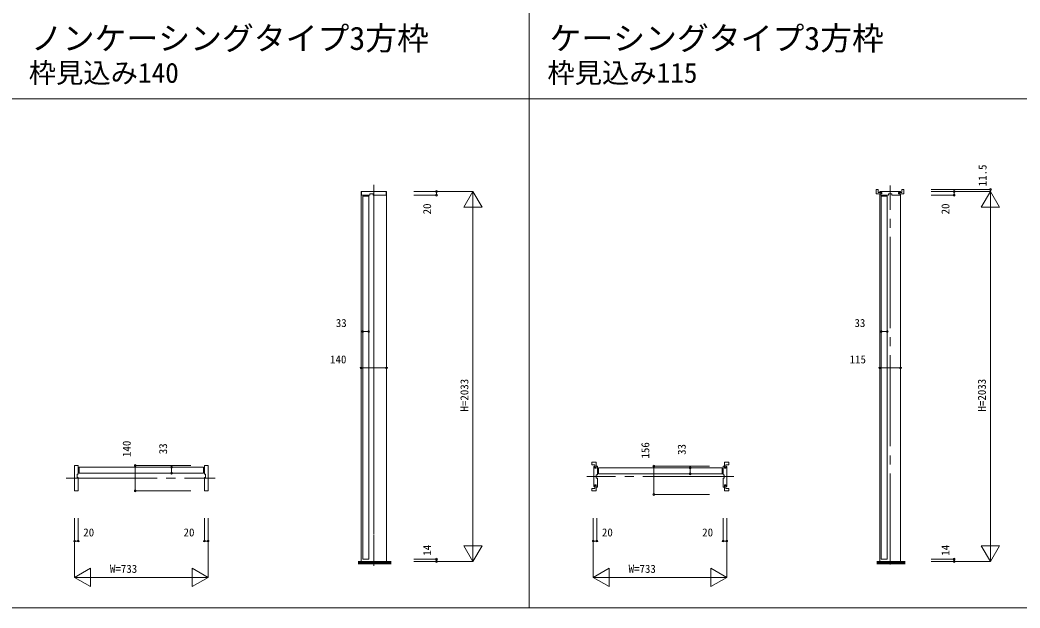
# Model space of a CAD drawing. Units: millimetres, scale not verified. Extents: x -14341 to 14341, y -10000 to 10000.
# Drawn here: x -8588 to -3093, y -10000 to -6770 of the extents above; entities that cross this region are included whole.
import ezdxf
from ezdxf.enums import TextEntityAlignment as Align

# ---------------------------------------------------------------- set-up
doc = ezdxf.new("R2010")
doc.units = ezdxf.units.MM
doc.header["$LTSCALE"] = 50
doc.linetypes.add('USER1', pattern=[13, 10, -1, 1, -1])
doc.layers.add('0-0_0', color=7, linetype='Continuous')
for name, color, linetype, lineweight in [('0-1_YKK_F1', 7, 'Continuous', 18), ('0-3_YKK_N1', 2, 'Continuous', 18), ('0-4_YKK_B1', 4, 'Continuous', 18), ('0-5_YKK_Z1', 7, 'Continuous', 18)]:
    doc.layers.add(name, color=color, linetype=linetype, lineweight=lineweight)
doc.styles.add('ＭＳ ゴシック', font='')
doc.styles.get('ＭＳ ゴシック').set_extended_font_data('MS Gothic')

msp = doc.modelspace()

# ---------------------------------------------------------------- linework, layer by layer
at = {"layer": '0-1_YKK_F1'}
for p, q in [((-5790.01, -10000), (-5790.01, -3505)), ((-14340.01, -7202.5), (8459.99, -7202.5)), ((-14340.01, -10000), (14341.01, -10000))]:
    msp.add_line(p, q, dxfattribs=at)
at = {"layer": '0-3_YKK_N1'}
for p, q in [((-6424.01, -7712.01), (-6099.01, -7712.01)), ((-6424.01, -7732.01), (-6299.01, -7732.01)), ((-6299.01, -7712.01), (-6299.01, -7732.01)), ((-6149.01, -7798.62), (-6099.01, -7712.01)), ((-6099.01, -9745.01), (-6099.01, -7712.01)), ((-6099.01, -7712.01), (-6049.01, -7798.62)), ((-3580.51, -7700.51), (-3255.51, -7700.51)), ((-3580.51, -7712.01), (-3255.51, -7712.01)), ((-3580.51, -7732.01), (-3455.51, -7732.01)), ((-3455.51, -7712.01), (-3455.51, -7732.01)), ((-3305.51, -7798.62), (-3255.51, -7712.01)), ((-3255.51, -7712.01), (-3255.51, -7700.51)), ((-3255.51, -9745.01), (-3255.51, -7712.01)), ((-3255.51, -7712.01), (-3205.51, -7798.62)), ((-6149.01, -7798.62), (-6049.01, -7798.62)), ((-3305.51, -7798.62), (-3205.51, -7798.62)), ((-6705.01, -8481.39), (-6672.01, -8481.39)), ((-3855.01, -8481.39), (-3822.01, -8481.39)), ((-6714.01, -8681.39), (-6574.01, -8681.39)), ((-3864.01, -8681.39), (-3749.01, -8681.39)), ((-7954.69, -9357.01), (-7954.69, -9217.01)), ((-7649.69, -9217.01), (-7954.69, -9217.01)), ((-7754.69, -9259.01), (-7754.69, -9226.01)), ((-5104.69, -9376.52), (-5104.69, -9220.52)), ((-4799.69, -9220.52), (-5104.69, -9220.52)), ((-4904.69, -9262.52), (-4904.69, -9229.52)), ((-7649.69, -9357.01), (-7954.69, -9357.01)), ((-4799.69, -9376.52), (-5104.69, -9376.52)), ((-8287.69, -9507.01), (-8287.69, -9832.01)), ((-8267.69, -9507.01), (-8267.69, -9632.01)), ((-7554.69, -9507.01), (-7554.69, -9832.01)), ((-5437.69, -9507.01), (-5437.69, -9832.01)), ((-5417.69, -9507.01), (-5417.69, -9632.01)), ((-4704.69, -9507.01), (-4704.69, -9832.01)), ((-8287.69, -9632.01), (-8267.69, -9632.01)), ((-6149.01, -9658.41), (-6049.01, -9658.41)), ((-6149.01, -9658.41), (-6099.01, -9745.01)), ((-6099.01, -9745.01), (-6049.01, -9658.41)), ((-5437.69, -9632.01), (-5417.69, -9632.01)), ((-3305.51, -9658.41), (-3205.51, -9658.41)), ((-3305.51, -9658.41), (-3255.51, -9745.01)), ((-3255.51, -9745.01), (-3205.51, -9658.41)), ((-6424.01, -9731.01), (-6299.01, -9731.01)), ((-6424.01, -9745.01), (-6099.01, -9745.01)), ((-6299.01, -9731.01), (-6299.01, -9745.01)), ((-3580.51, -9731.01), (-3455.51, -9731.01)), ((-3580.51, -9745.01), (-3255.51, -9745.01)), ((-3455.51, -9731.01), (-3455.51, -9745.01)), ((-8287.69, -9832.01), (-8201.09, -9782.01)), ((-8287.69, -9832.01), (-7554.69, -9832.01)), ((-8287.69, -9832.01), (-8201.09, -9882.01)), ((-8201.09, -9782.01), (-8201.09, -9882.01)), ((-7641.29, -9782.01), (-7641.29, -9882.01)), ((-7641.29, -9782.01), (-7554.69, -9832.01)), ((-7641.29, -9882.01), (-7554.69, -9832.01)), ((-5437.69, -9832.01), (-5351.09, -9782.01)), ((-5437.69, -9832.01), (-4704.69, -9832.01)), ((-5437.69, -9832.01), (-5351.09, -9882.01)), ((-5351.09, -9782.01), (-5351.09, -9882.01)), ((-4791.29, -9782.01), (-4791.29, -9882.01)), ((-4791.29, -9782.01), (-4704.69, -9832.01)), ((-4791.29, -9882.01), (-4704.69, -9832.01))]:
    msp.add_line(p, q, dxfattribs=at)
for points in [[(-7574.69, -9507.01), (-7574.69, -9632.01), (-7554.69, -9632.01)], [(-4724.69, -9507.01), (-4724.69, -9632.01), (-4704.69, -9632.01)]]:
    msp.add_lwpolyline(points, dxfattribs=at)
for centre in [(-6299.01, -7712.01), (-6299.01, -7732.01), (-3455.51, -7712.01), (-3455.51, -7732.01), (-3255.51, -7700.51), (-6705.01, -8481.39), (-6672.01, -8481.39), (-3855.01, -8481.39), (-3822.01, -8481.39), (-6714.01, -8681.39), (-6574.01, -8681.39), (-3864.01, -8681.39), (-3749.01, -8681.39), (-7954.69, -9217.01), (-7754.69, -9226.01), (-5104.69, -9220.52), (-4904.69, -9229.52), (-7754.69, -9259.01), (-4904.69, -9262.52), (-7954.69, -9357.01), (-5104.69, -9376.52), (-8287.69, -9632.01), (-8267.69, -9632.01), (-7574.69, -9632.01), (-7554.69, -9632.01), (-5437.69, -9632.01), (-5417.69, -9632.01), (-4724.69, -9632.01), (-4704.69, -9632.01), (-6299.01, -9731.01), (-3455.51, -9731.01), (-6299.01, -9745.01), (-3455.51, -9745.01)]:
    msp.add_circle(centre, 5, dxfattribs=at)
at = {"layer": '0-4_YKK_B1'}
for p, q in [((-6714.01, -7712.01), (-6714.01, -9745.01)), ((-6714.01, -7712.01), (-6574.01, -7712.01)), ((-6714.01, -7712.01), (-6574.01, -7712.01)), ((-6647.51, -7732.01), (-6578.51, -7732.01)), ((-6644.01, -7745.01), (-6644.01, -9594.51)), ((-6574.01, -7712.01), (-6574.01, -9745.01)), ((-3882.51, -7702.51), (-3882.51, -7722.51)), ((-3864.01, -7712.01), (-3864.01, -7717.51)), ((-3864.01, -7712.01), (-3749.01, -7712.01)), ((-3864.01, -7724.71), (-3864.01, -9745.01)), ((-3861.51, -7730.01), (-3861.51, -7725.01)), ((-3749.01, -7712.01), (-3749.01, -7717.51)), ((-3749.01, -7724.51), (-3749.01, -9745.01)), ((-3730.51, -7702.51), (-3730.51, -7722.51)), ((-8262.69, -9228.01), (-8260.69, -9226.01)), ((-8262.69, -9257.01), (-8262.69, -9228.01)), ((-7581.69, -9226.01), (-8260.69, -9226.01)), ((-7579.69, -9228.01), (-7581.69, -9226.01)), ((-7579.69, -9257.01), (-7579.69, -9228.01)), ((-5424.19, -9199.02), (-5444.19, -9199.02)), ((-5416.69, -9220.52), (-5421.69, -9220.52)), ((-5409.69, -9231.52), (-5407.69, -9229.52)), ((-5409.69, -9260.52), (-5409.69, -9231.52)), ((-4731.69, -9229.52), (-5407.69, -9229.52)), ((-4729.69, -9231.52), (-4731.69, -9229.52)), ((-4729.69, -9260.52), (-4729.69, -9231.52)), ((-4722.69, -9220.52), (-4717.69, -9220.52)), ((-4715.19, -9199.02), (-4695.19, -9199.02)), ((-8267.69, -9283.51), (-8267.69, -9355.01)), ((-8262.69, -9257.01), (-8260.69, -9259.01)), ((-7581.69, -9259.01), (-8260.69, -9259.01)), ((-7579.69, -9257.01), (-7581.69, -9259.01)), ((-7574.69, -9283.51), (-7574.69, -9355.01)), ((-5409.69, -9260.52), (-5407.69, -9262.52)), ((-4731.69, -9262.52), (-5407.69, -9262.52)), ((-4729.69, -9260.52), (-4731.69, -9262.52)), ((-5424.19, -9357.01), (-5444.19, -9357.01)), ((-4715.19, -9357.01), (-4695.19, -9357.01)), ((-6644.01, -9597.51), (-6644.01, -9745.01)), ((-6714.01, -9745.01), (-6574.01, -9745.01)), ((-6705.01, -9731.01), (-6672.01, -9731.01)), ((-3864.01, -9745.01), (-3749.01, -9745.01)), ((-3855.01, -9731.01), (-3822.01, -9731.01))]:
    msp.add_line(p, q, dxfattribs=at)
for points in [[(-6576.51, -7730.01), (-6576.51, -7712.01), (-6711.51, -7712.01), (-6711.51, -7730.01)], [(-6709.51, -7732.01), (-6665.51, -7732.01), (-6665.51, -7725.51), (-6647.51, -7725.51), (-6647.51, -7732.01)], [(-6705.01, -9731.01), (-6705.01, -7737.01), (-6672.01, -7737.01), (-6672.01, -9731.01)], [(-3871.51, -7717.51), (-3871.51, -7700.51), (-3880.51, -7700.51)], [(-3880.51, -7724.51), (-3857.51, -7724.51), (-3857.51, -7717.51), (-3871.51, -7717.51)], [(-3861.51, -7725.01), (-3852.01, -7725.01), (-3852.01, -7717.31), (-3860.51, -7717.31), (-3861.51, -7716.31), (-3861.51, -7712.01), (-3751.51, -7712.01), (-3751.51, -7716.31), (-3752.51, -7717.31), (-3761.01, -7717.31), (-3761.01, -7725.01), (-3751.51, -7725.01), (-3751.51, -7730.01)], [(-3753.51, -7732.01), (-3797.51, -7732.01), (-3797.51, -7725.51), (-3815.51, -7725.51), (-3815.51, -7732.01), (-3859.51, -7732.01)], [(-3855.01, -9731.01), (-3855.01, -7737.01), (-3822.01, -7737.01), (-3822.01, -9731.01)], [(-3732.51, -7724.51), (-3755.51, -7724.51), (-3755.51, -7717.51), (-3741.51, -7717.51)], [(-3741.51, -7717.51), (-3741.51, -7700.51), (-3732.51, -7700.51)], [(-8269.69, -9357.01), (-8287.69, -9357.01), (-8287.69, -9217.01), (-8269.69, -9217.01)], [(-8267.69, -9219.01), (-8267.69, -9265.51), (-8274.19, -9265.51), (-8274.19, -9283.51), (-8267.69, -9283.51)], [(-7574.69, -9219.01), (-7574.69, -9265.51), (-7568.19, -9265.51), (-7568.19, -9283.51), (-7574.69, -9283.51)], [(-7572.69, -9357.01), (-7554.69, -9357.01), (-7554.69, -9217.01), (-7572.69, -9217.01)], [(-5446.19, -9201.02), (-5446.19, -9213.02), (-5429.19, -9213.02), (-5429.19, -9227.02)], [(-5421.69, -9220.52), (-5421.69, -9232.52), (-5429.39, -9232.52), (-5429.39, -9224.02), (-5430.39, -9223.02), (-5434.69, -9223.02), (-5434.69, -9333.02), (-5430.39, -9333.02), (-5429.39, -9332.02), (-5429.39, -9323.52), (-5421.69, -9323.52), (-5421.69, -9335.52), (-5416.69, -9335.52)], [(-5429.19, -9227.02), (-5422.19, -9227.02), (-5422.19, -9201.02)], [(-5414.69, -9333.52), (-5414.69, -9287.02), (-5421.19, -9287.02), (-5421.19, -9269.02), (-5414.69, -9269.02), (-5414.69, -9222.52)], [(-4724.69, -9333.52), (-4724.69, -9287.02), (-4718.19, -9287.02), (-4718.19, -9269.02), (-4724.69, -9269.02), (-4724.69, -9222.52)], [(-4717.69, -9220.52), (-4717.69, -9232.52), (-4709.99, -9232.52), (-4709.99, -9224.02), (-4708.99, -9223.02), (-4704.69, -9223.02), (-4704.69, -9333.02), (-4708.99, -9333.02), (-4709.99, -9332.02), (-4709.99, -9323.52), (-4717.69, -9323.52), (-4717.69, -9335.52), (-4722.69, -9335.52)], [(-4710.19, -9227.02), (-4717.19, -9227.02), (-4717.19, -9201.02)], [(-4693.19, -9201.02), (-4693.19, -9213.02), (-4710.19, -9213.02), (-4710.19, -9227.02)], [(-5446.19, -9355.01), (-5446.19, -9343.01), (-5429.19, -9343.01), (-5429.19, -9329.01)], [(-5429.19, -9329.01), (-5422.19, -9329.01), (-5422.19, -9355.01)], [(-4710.19, -9329.01), (-4717.19, -9329.01), (-4717.19, -9355.01)], [(-4693.19, -9355.01), (-4693.19, -9343.01), (-4710.19, -9343.01), (-4710.19, -9329.01)]]:
    msp.add_lwpolyline(points, dxfattribs=at)
for centre, start, end in [((-6709.51, -7730.01), 180, 270), ((-6578.51, -7730.01), 270, 0), ((-3880.51, -7702.51), 90, 180), ((-3880.51, -7722.51), 180, 270), ((-3859.51, -7730.01), 180, 270), ((-3753.51, -7730.01), 270, 0), ((-3732.51, -7702.51), 0, 90), ((-3732.51, -7722.51), 270, 0), ((-8269.69, -9219.01), 0, 90), ((-7572.69, -9219.01), 90, 180), ((-5444.19, -9201.02), 90, 180), ((-5424.19, -9201.02), 0, 90), ((-5416.69, -9222.52), 0, 90), ((-4722.69, -9222.52), 90, 180), ((-4715.19, -9201.02), 90, 180), ((-4695.19, -9201.02), 0, 90), ((-5416.69, -9333.52), 270, 0), ((-4722.69, -9333.52), 180, 270), ((-8269.69, -9355.01), 270, 0), ((-7572.69, -9355.01), 180, 270), ((-5444.19, -9355.01), 180, 270), ((-5424.19, -9355.01), 270, 0), ((-4715.19, -9355.01), 180, 270), ((-4695.19, -9355.01), 270, 0)]:
    msp.add_arc(centre, 2, start, end, dxfattribs=at)
at = {"layer": '0-5_YKK_Z1', "linetype": 'USER1'}
for p, q in [((-6644.01, -7675.4), (-6644.01, -9768.27)), ((-3806.51, -9761.73), (-3806.51, -7678.01)), ((-4665.37, -9278.02), (-5473.91, -9278.02)), ((-8334.16, -9287.02), (-7515.27, -9287.02))]:
    msp.add_line(p, q, dxfattribs=at)
at = {"layer": '0-5_YKK_Z1'}
for p, q in [((-6549.05, -9745.01), (-6729.63, -9745.01)), ((-6549.05, -9747.41), (-6729.63, -9747.41)), ((-6549.05, -9749.81), (-6729.63, -9749.81)), ((-6549.05, -9752.21), (-6729.63, -9752.21)), ((-6549.05, -9754.61), (-6729.63, -9754.61)), ((-6729.63, -9757.01), (-6549.05, -9757.01)), ((-3724.05, -9745.01), (-3879.63, -9745.01)), ((-3724.05, -9747.41), (-3879.63, -9747.41)), ((-3724.05, -9749.81), (-3879.63, -9749.81)), ((-3724.05, -9752.21), (-3879.63, -9752.21)), ((-3724.05, -9754.61), (-3879.63, -9754.61)), ((-3879.63, -9757.01), (-3724.05, -9757.01))]:
    msp.add_line(p, q, dxfattribs=at)

# ---------------------------------------------------------------- texts
at = {"layer": '0-0_0', "style": 'ＭＳ ゴシック'}
for s, height, p in [('ノンケーシングタイプ3方枠', 128.3, (-8528.25, -6972.73)), ('ケーシングタイプ3方枠', 128.3, (-5678.25, -6972.73)), ('枠見込み140', 110, (-8539.92, -7147.73)), ('枠見込み115', 110, (-5689.92, -7147.73))]:
    msp.add_text(s, height=height, dxfattribs=at).set_placement(p, align=Align.BOTTOM_LEFT)
at = {"layer": '0-3_YKK_N1', "color": 7, "style": 'ＭＳ ゴシック'}
for s, p in [('11.5', (-3263.73, -7683.14)), ('20', (-6315.88, -7837.55)), ('20', (-3467.51, -7837.55)), ('H=2033', (-6111.01, -8920.48)), ('H=2033', (-3267.51, -8920.48)), ('140', (-7966.69, -9170.44)), ('33', (-7766.69, -9155.44)), ('156', (-5116.69, -9178.95)), ('33', (-4916.69, -9158.95)), ('14', (-6315.88, -9712.86)), ('14', (-3467.51, -9712.86))]:
    msp.add_text(s, height=43.99, rotation=90, dxfattribs=at).set_placement(p, align=Align.BOTTOM_LEFT)
for s, p in [('33', (-6852.6, -8469.39)), ('33', (-4002.6, -8469.39)), ('140', (-6884.18, -8669.39)), ('115', (-4029.18, -8669.39)), ('20', (-8240.37, -9620.01)), ('20', (-7689.28, -9620.01)), ('20', (-5390.37, -9620.01)), ('20', (-4839.28, -9620.01)), ('W=733', (-8093.69, -9820.01)), ('W=733', (-5243.69, -9820.01))]:
    msp.add_text(s, height=43.99, dxfattribs=at).set_placement(p, align=Align.BOTTOM_LEFT)

doc.saveas('drawing.dxf')
